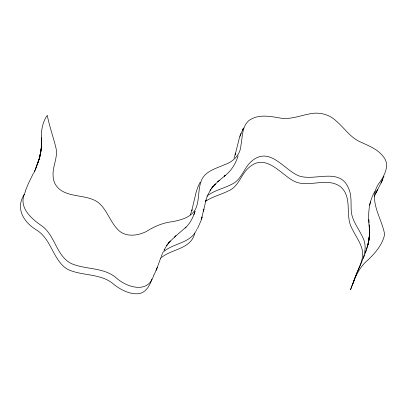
<?xml version="1.0" encoding="UTF-8"?>
<svg xmlns="http://www.w3.org/2000/svg" width="407" height="407" viewBox="0 0 407 407"><rect width="100%" height="100%" fill="white"/><g stroke="black" fill="none" stroke-linecap="round" stroke-linejoin="round"><path stroke-width="0.61" d="M369.378 235.933L369.52 233.567L368.818 240.613L369.378 235.933L369.51 229.177L369.475 234.834L369.261 224.862L369.546 230.235C367.923 216.977 367.821 202.895 375.086 191.112M41.117 149.918L41.616 142.715L41.117 149.918L39.642 157.611L41.295 148.652L39.306 158.705L40.954 151.028L41.626 143.849L41.275 148.804L41.611 140.44L41.6 144.149C40.746 134.208 41.366 123.794 47.258 115.323C49.405 126.063 53.073 136.406 55.734 147.008C58.557 156.853 52.325 166.148 53.093 175.966A25.86 22.919 22.9 0 0 54.589 182.911C61.808 197.685 81.242 194.058 94.078 200.041A18.941 16.784 22.9 0 1 100.102 204.121C107.779 211.767 110.785 222.843 118.61 230.377C126.038 237.291 137.52 235.831 145.955 231.695C154.09 226.699 162.815 222.639 172.446 221.708C181.151 219.943 191.483 217.369 195.752 208.689C199.684 199.552 197.756 189.072 201.628 179.909C205.662 171.026 215.949 168.508 224.109 164.886C232.743 162.042 240.323 155.169 240.903 145.625C242.557 137.179 241.799 126.969 248.713 120.691C257.499 114.077 269.236 116.071 279.283 117.903C289.24 119.968 298.88 116.01 308.501 114.118C318.366 111.594 329.202 113.991 336.492 121.286C343.92 127.62 349.501 136.172 358.236 140.908C367.134 145.279 377.299 148.469 383.445 156.802C390.038 164.57 384.849 174.659 380.133 181.858C366.442 198.367 381.639 217.089 384.661 234.417C382.412 244.749 375.391 252.94 367.908 260.007C358.567 267.842 354.329 278.678 350.503 289.845L357.463 271.53M369.276 237.037L369.022 239.525L369.51 234.676L368.605 241.707L367.913 244.928L369.057 239.24L366.676 249.191M203.464 211.279L203.871 209.101L201.119 220.391L197.431 228.82M203.693 210.088L206.008 199.959M40.12 155.494L40.614 153.256M235.622 153.073L235.134 154.889L239.474 137.505L242.969 129.075M367.602 246.011L368.152 243.895L365.466 252.437M201.806 218.066L202.086 217.028L201.485 219.241M369.602 205.072L370.492 201.862M39.861 156.598L36.335 166.916L39.586 157.697L37.943 162.866L38.614 160.892M194.363 234.737L194.841 233.104M205.667 201.139L207.387 195.96M235.317 154.182L234 158.079M39.306 158.801L35.862 167.999M353.149 283.572C356.7 268.081 371.138 252.635 362.311 236.462C358.572 228.648 352.879 221.535 351.419 212.805C350.513 204.456 352.203 195.609 348.336 187.775C339.438 167.175 314.911 181.486 299.028 175.931C284.452 170.202 270.909 147.385 253.612 159.63A35.704 31.644 22.9 0 0 248.555 164.306C242.938 171.169 240.094 180.876 231.237 184.529C223.24 188.711 213.94 190.43 206.802 196.174M151.918 279.004C149.888 285.795 145.385 293.569 137.424 293.798C128.927 294.052 121.077 289.835 114.448 284.9C102.06 273.407 84.168 276.139 69.495 270.182A20.966 18.58 22.9 0 1 63.324 266.168C52.137 255.504 49.985 237.78 35.923 229.645C23.25 221.622 15.176 208.069 24.517 194.042M238.1 155.82C235.673 163.833 231.059 171.179 224.318 176.251L225.229 175.468L217.725 181.797L219.292 180.515M24.537 193.752C18.401 207.641 31.741 219.058 42.018 226.027C53.597 234.559 55.545 250.371 65.975 259.9A20.966 18.58 22.9 0 0 72.141 263.914C86.813 269.872 104.711 267.14 117.094 278.632C128.129 287.932 148.779 293.762 153.795 274.939M193.874 214.667L195.06 211.437C192.999 217.567 190.054 223.636 185.165 228.017M240.919 133.42L239.85 136.355M25.209 191.321L28.271 183.791L33.226 173.631M190.354 214.845L192.063 209.768L191.763 210.745L196.266 191.651L198.194 186.253L200.188 182.199M383.969 176.256L381.049 183.008L375.33 194.037M154.131 274.827L157.305 267.404L160.76 257.799M161.177 256.69L162.515 253.408M365.048 253.525L366.254 250.376M156.105 270.467L157.305 267.404M194.2 235.282C189.011 249.588 170.843 249.12 160.694 258.165M196.026 231.059L196.642 229.523M24.751 193.218L25.397 191.616M33.71 173.311L35.124 169.968M35.302 169.551L36.36 167.043A221.881 196.632 22.9 0 1 35.373 169.597M357.682 271.021C360.521 264.229 364.123 256.914 362.103 249.374C360.124 241.544 355.006 235.078 351.643 227.849C344.8 214.799 353.027 196.881 340.079 186.401C325.554 176.333 306.624 189.499 291.9 179.98C279.919 172.731 266.107 154.711 250.966 165.903A35.704 31.644 22.9 0 0 245.904 170.579C240.288 177.437 237.444 187.144 228.586 190.802C221.077 194.688 212.561 196.505 205.545 201.353M363.298 258.231L364.891 254.716M374.333 196.235L377.681 189.504L376.77 191.239M381.049 183.008L382.631 179.589M207.799 194.968L210.734 189.611L210.165 190.461L212.54 187.098L211.345 188.756M164.489 249.282L163.99 250.305L167.109 244.938L166.56 245.696L169.002 242.47L167.755 244.088M242.409 130.138L243.569 127.956M195.772 231.537C188.833 243.829 172.125 243.294 162.586 252.63M211.961 187.912L215.359 183.979L212.576 187.062L213.248 186.32M168.406 243.244L170.492 240.919M169.063 242.404L175.956 235.795L174.384 237.21M214.672 184.753L218.432 181.217M186.152 227.045L175.198 236.477M368.839 219.536L369.088 222.619M41.712 140.033L41.539 137.739M35.18 170.085A221.881 196.632 22.9 0 1 34.59 171.55"/></g></svg>
